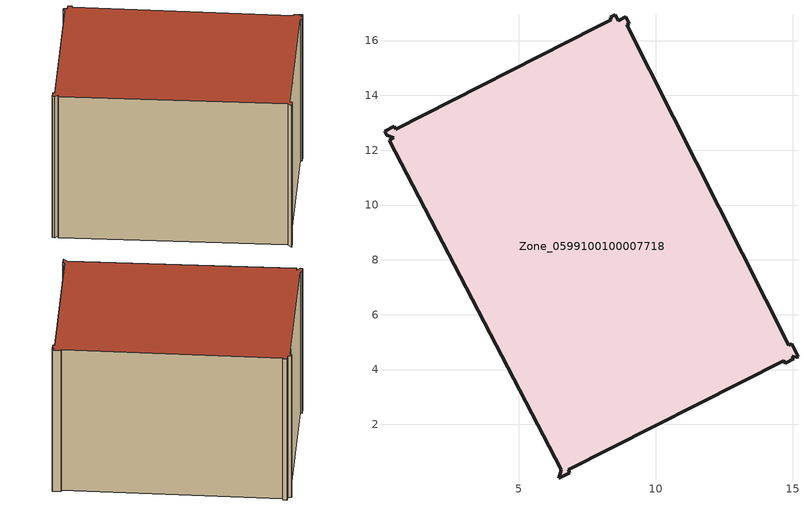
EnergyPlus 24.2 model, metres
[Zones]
Zone_0599100100007718
 floor ground (C_G): 0.18,12.54 0.11,12.69 0.47,12.87 0.52,12.77 7.84,16.48 8.38,16.75 8.34,16.85 8.52,16.94 8.63,16.73 8.91,16.87 9.04,16.62 8.94,16.57 14.85,4.88 14.95,4.93 15.19,4.47 15.14,4.44 14.98,4.49 15.03,4.39 14.72,4.23 14.67,4.33 6.82,0.34 6.86,0.24 6.46,0.03 6.56,0.35 0.28,12.37 0.44,12.46 z0
 wall outside (C_F): 0.52,12.77 0.47,12.87 0.11,12.69 0.18,12.54 0.44,12.46 0.28,12.37 6.56,0.35 6.46,0.03 6.86,0.24 6.82,0.34 14.67,4.33 14.72,4.23 15.03,4.39 14.98,4.49 15.14,4.44 15.19,4.47 14.95,4.93 14.85,4.88 8.94,16.57 9.04,16.62 8.91,16.87 8.63,16.73 8.52,16.94 8.34,16.85 8.38,16.75 7.84,16.48 0.52,12.77 z0:9.96
 roof outside (C_R): 0.11,12.69 0.18,12.54 0.44,12.46 0.28,12.37 6.56,0.35 6.46,0.03 6.86,0.24 6.82,0.34 14.67,4.33 14.72,4.23 15.03,4.39 14.98,4.49 15.14,4.44 15.19,4.47 14.95,4.93 14.85,4.88 8.94,16.57 9.04,16.62 8.91,16.87 8.63,16.73 8.52,16.94 8.34,16.85 8.38,16.75 7.84,16.48 0.52,12.77 0.47,12.87 z9.96
[BUILDING]
Pand.0599100100007718: North Axis=0; Terrain=City; Loads Convergence Tolerance Value=0.04; Temperature Convergence Tolerance Value=0.4; Solar Distribution=FullExterior; Maximum Number of Warmup Days=25; Minimum Number of Warmup Days=1
[Site:Location]
Rotterdam.The.Hague.AP_ZH_NLD Design_Conditions: Latitude=51.96; Longitude=4.45; Time Zone=1; Elevation=-4.5
[SITE:GROUNDTEMPERATURE:BUILDINGSURFACE]
18, 18, 18, 18, 18, 18, 18, 18, 18, 18, 18, 18
[MATERIAL] Thermal Absorptance=0.9; Solar Absorptance=0.7; Visible Absorptance=0.7
Name | Roughness | Thickness | Conductivity | Density | Specific Heat
G.D.2006-2014 | MediumSmooth | 0.15 | 0.06 | 540 | 1210
F.D.2006-2014 | Rough | 0.3 | 0.12 | 1920 | 840
R.D.2006-2014 | MediumRough | 0.2 | 0.08 | 1500 | 1000
[CONSTRUCTION]
C_G: G.D.2006-2014
C_F: F.D.2006-2014
C_R: R.D.2006-2014
[ZONE]
Zone_0599100100007718: Type=1; Multiplier=1; Ceiling Height=Autocalculate; Volume=Autocalculate; Floor Area=autocalculate; Part of Total Floor Area=Yes
[ZONEINFILTRATION:DESIGNFLOWRATE]
Infil_Zone_0599100100007718: Zone or ZoneList or Space or SpaceList=Zone_0599100100007718; Schedule=AlwaysOn; Design Flow Rate Calculation Method=Flow/Area; Flow Rate per Floor Area=0.0021; Constant Term Coefficient=1; Temperature Term Coefficient=0; Velocity Term Coefficient=0; Velocity Squared Term Coefficient=0
[HVACTEMPLATE:ZONE:IDEALLOADSAIRSYSTEM]
Zone_0599100100007718: Maximum Heating Supply Air Temperature=50; Minimum Cooling Supply Air Temperature=13; Maximum Heating Supply Air Humidity Ratio=0.0156; Minimum Cooling Supply Air Humidity Ratio=0.0077; Heating Limit=NoLimit; Cooling Limit=NoLimit; Dehumidification Control Type=ConstantSensibleHeatRatio; Cooling Sensible Heat Ratio=0.7; Dehumidification Setpoint=60; Humidification Control Type=None; Humidification Setpoint=30; Outdoor Air Method=None; Outdoor Air Flow Rate per Person=0.00944; Outdoor Air Flow Rate per Zone Floor Area=0; Outdoor Air Flow Rate per Zone=0; Demand Controlled Ventilation Type=None; Outdoor Air Economizer Type=NoEconomizer; Heat Recovery Type=None; Sensible Heat Recovery Effectiveness=0.7; Latent Heat Recovery Effectiveness=0.65
[ZONECONTROL:THERMOSTAT]
ThermostatControl_Zone_0599100100007718: Zone or ZoneList=Zone_0599100100007718; Control Type Schedule=DualSetpointControlType; Control 1=Thermostat_Zone_0599100100007718; Temperature Difference Between Cutout And Setpoint=0
[THERMOSTATSETPOINT:DUALSETPOINT]
Thermostat_Zone_0599100100007718: Heating Setpoint Temperature Schedule=HeatingSetpoint_Zone_0599100100007718; Cooling Setpoint Temperature Schedule=CoolingSetpoint_Zone_0599100100007718
[SCHEDULE:COMPACT]
HeatingSetpoint_Zone_0599100100007718: Through: 12/31, For: AllDays, Until: 24:00, 21
CoolingSetpoint_Zone_0599100100007718: Through: 12/31, For: AllDays, Until: 24:00, 24
DualSetpointControlType: Through: 12/31, For: AllDays, Until: 24:00, 4
AlwaysOn: Through: 12/31, For: AllDays, Until: 24:00, 1
